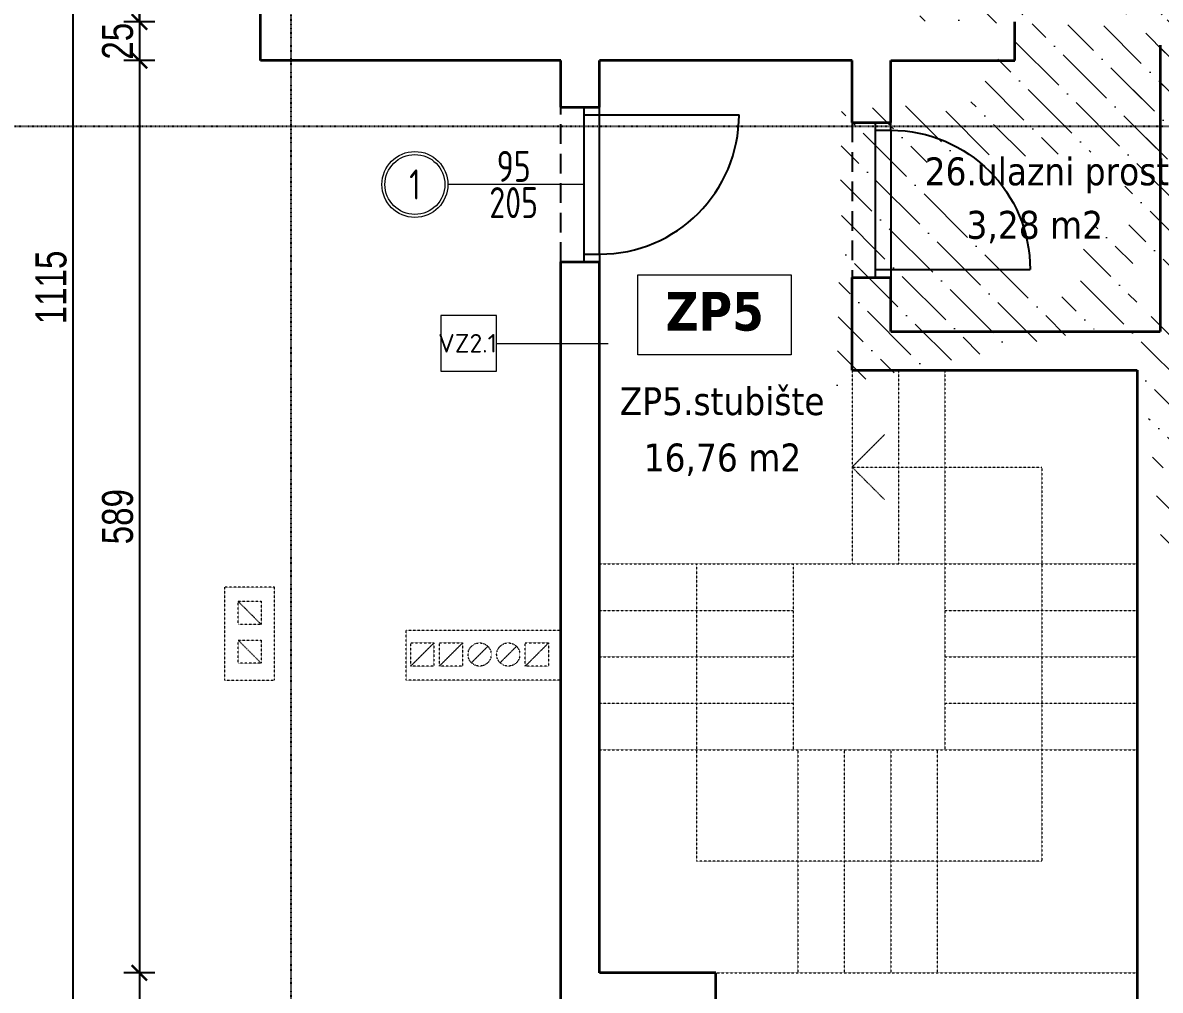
# Model space of a CAD drawing. Header units: millimetres. Extents: x -701 to 470890, y -446843 to -116129.
# Drawn here: x 233562 to 234296, y -223209 to -222585 of the extents above; entities that cross this region are included whole.
import ezdxf
from ezdxf.enums import TextEntityAlignment as Align

# ---------------------------------------------------------------- set-up
doc = ezdxf.new("R2010")
doc.units = ezdxf.units.MM
doc.header["$PDMODE"] = 2
for name, pattern in [('ACAD_ISO03W100', [30, 12, -18]), ('HIDDEN', [0.375, 0.25, -0.125]), ('HIDDENX2', [19.049999999999997, 12.7, -6.35])]:
    doc.linetypes.add(name, pattern=pattern)
doc.layers.get('0').update_dxf_attribs({"lineweight": 0})
doc.layers.get('Defpoints').update_dxf_attribs({"color": 250, "lineweight": 0})
for name, color, linetype, lineweight in [('05-podgled-tanko', 144, 'HIDDEN', 0), ('06-hatch_grijano', 30, 'Continuous', 0), ('07-kote', 70, 'Continuous', 9), ('09-oznaka stavke', 1, 'Continuous', 0), ('5-TX', 113, 'Continuous', 5), ('TP_01 - 0.35', 1, 'Continuous', 35)]:
    doc.layers.add(name, color=color, linetype=linetype, lineweight=lineweight)
for name, color, linetype in [('TP_Hidden', 8, 'HIDDENX2'), ('TP_Otvori', 8, 'Continuous'), ('TP_Otvori.block', 8, 'Continuous'), ('zidovi', 1, 'Continuous')]:
    doc.layers.add(name, color=color, linetype=linetype)
doc.styles.add('isocpeur', font='isocpeur.ttf')
doc.styles.add('OPIS', font='hrcom.shx', dxfattribs={"width": 0.8, "height": 20})
doc.styles.add('tahoma10', font='tahoma.ttf', dxfattribs={"height": 2})
doc.dimstyles.new('ISO-25', dxfattribs={"dimtxt": 20, "dimasz": 10, "dimexe": 10, "dimexo": 10, "dimgap": 4, "dimtad": 1, "dimdec": 0, "dimtxsty": 'OPIS', "dimblk": 'ARCHTICK', "dimcen": 10, "dimdle": 10, "dimadec": 0, "dimazin": 0, "dimtfac": 1, "dimtdec": 0, "dimtix": 1, "dimtmove": 0, "dimatfit": 3, "dimldrblk": 'ARCHTICK', "dimfxl": 10, "dimfxlon": 1, "dimarcsym": 0})

# ---------------------------------------------------------------- blocks, each defined once
blk = doc.blocks.new('*U656')
at = {"layer": 'TP_Otvori'}
for p, q in [((5.000001072883606, 2.04358873916146e-07), (4.999993102891582, 90.00000084808873)), ((5.000001072883606, 2.04358873916146e-07), (1.072883605957031e-06, 2.04358873916146e-07)), ((95.00000107288324, 8.910042925631245e-06), (5.00000083446503, 3.877577494648676e-07)), ((5.00000064713616, -10.00000003405978), (5.000000834465027, 2.043588528028758e-07)), ((95.00000088555437, -9.999991328375708), (95.00000107288324, 8.910042925631245e-06)), ((95.00000107288324, 8.910042924803541e-06), (100.0000010728832, 8.910042924803541e-06)), ((100.0000011239731, -9.999993269784119), (1.123973317912923e-06, -10.00000023841852))]:
    blk.add_line(p, q, dxfattribs=at)
blk.add_arc((5.000001072883581, 4.189355961307331e-07), 90.00000042915346, 5.073854788161767e-06, 90.00000507385442, dxfattribs=at)
blk = doc.blocks.new('*U1749')
blk.add_lwpolyline([(0, 31.04602911306961), (-1.792289735764687e-20, -59.1770623683441)])
for radius in [21.84231717691728, 19.84231717691728]:
    blk.add_circle((0, -81.02028200949621), radius)
at = {"style": 'isocpeur', "width": 0.75}
for tag, p in [('SIR', (-12, -15.62063755359621)), ('VIS', (12, -15.62063755359621))]:
    blk.add_attdef(tag, text='', height=15, rotation=89.99999999999997, dxfattribs=at).set_placement(p, align=Align.MIDDLE)
blk.add_attdef('BR', text='', height=20, rotation=89.99999999999919, dxfattribs=at).set_placement((2.278177646530821e-13, -81.01937954526137), align=Align.MIDDLE_CENTER)
blk = doc.blocks.new('_ArchTick')
at = {"color": 0, "linetype": 'ByBlock', "lineweight": 0, "const_width": 0.15}
blk.add_lwpolyline([(-0.5, -0.5), (0.5, 0.5)], dxfattribs=at)
blk = doc.blocks.new('*D2954')
at = {"layer": '07-kote', "color": 0, "linetype": 'ByBlock', "lineweight": -2, "ltscale": 5, "transparency": 16777216}
for p, q in [((233934.3380455694, -223671.8006000077), (233934.3380455694, -223691.8006000077)), ((234281.3380458078, -223671.8006000077), (234281.3380458078, -223691.8006000077)), ((234291.3380458078, -223681.8006000077), (233924.3380455694, -223681.8006000077))]:
    blk.add_line(p, q, dxfattribs=at)
at = {"layer": 'Defpoints', "color": 0, "linetype": 'ByBlock', "ltscale": 5, "transparency": 16777216}
for p in [(233934.3380455694, -223198.0319533681), (234281.3380458078, -223232.0330157017), (233934.3380455694, -223681.8006000077)]:
    blk.add_point(p, dxfattribs=at)
at = {"layer": '07-kote', "color": 0, "linetype": 'ByBlock', "lineweight": -2, "ltscale": 5, "transparency": 16777216, "xscale": 10, "yscale": 10, "zscale": 10, "rotation": 180}
blk.add_blockref('_ArchTick', (233934.3380455694, -223681.8006000077), dxfattribs=at)
at = {"layer": '07-kote', "color": 0, "linetype": 'ByBlock', "lineweight": -2, "ltscale": 5, "transparency": 16777216, "xscale": 10, "yscale": 10, "zscale": 10}
blk.add_blockref('_ArchTick', (234281.3380458078, -223681.8006000077), dxfattribs=at)
at = {"layer": '07-kote', "color": 0, "linetype": 'ByBlock', "ltscale": 5, "transparency": 16777216, "insert": (234107.8380456886, -223667.8006000077), "char_height": 20, "attachment_point": 5, "style": 'OPIS'}
blk.add_mtext('347', dxfattribs=at)
blk = doc.blocks.new('*D2955')
at = {"layer": '07-kote', "color": 0, "linetype": 'ByBlock', "lineweight": -2, "ltscale": 5, "transparency": 16777216}
for p, q in [((233909.3380458078, -223671.8006000077), (233909.3380458078, -223691.8006000077)), ((233934.3380455694, -223671.8006000077), (233934.3380455694, -223691.8006000077)), ((233909.3380458078, -223681.8006000077), (233899.3380458078, -223681.8006000077)), ((233934.3380455694, -223681.8006000077), (233909.3380458078, -223681.8006000077)), ((233934.3380455694, -223681.8006000077), (233944.3380455694, -223681.8006000077))]:
    blk.add_line(p, q, dxfattribs=at)
at = {"layer": 'Defpoints', "color": 0, "linetype": 'ByBlock', "ltscale": 5, "transparency": 16777216}
for p in [(233934.3380455694, -223198.0319533681), (233909.3380458078, -223313.0319534277), (233909.3380458078, -223681.8006000077)]:
    blk.add_point(p, dxfattribs=at)
at = {"layer": '07-kote', "color": 0, "linetype": 'ByBlock', "lineweight": -2, "ltscale": 5, "transparency": 16777216, "xscale": 10, "yscale": 10, "zscale": 10}
blk.add_blockref('_ArchTick', (233909.3380458078, -223681.8006000077), dxfattribs=at)
at = {"layer": '07-kote', "color": 0, "linetype": 'ByBlock', "lineweight": -2, "ltscale": 5, "transparency": 16777216, "xscale": 10, "yscale": 10, "zscale": 10, "rotation": 180}
blk.add_blockref('_ArchTick', (233934.3380455694, -223681.8006000077), dxfattribs=at)
at = {"layer": '07-kote', "color": 0, "linetype": 'ByBlock', "ltscale": 5, "transparency": 16777216, "insert": (233921.8380456886, -223667.8006000077), "char_height": 20, "attachment_point": 5, "style": 'OPIS'}
blk.add_mtext('25', dxfattribs=at)
blk = doc.blocks.new('*D3005')
at = {"layer": '07-kote', "color": 0, "linetype": 'ByBlock', "lineweight": -2, "ltscale": 5, "transparency": 16777216}
for p, q in [((235695.1654765111, -221699.0319521165), (235695.1654765111, -223434.0319524741)), ((235685.1654765111, -221709.0319521165), (235705.1654765111, -221709.0319521165)), ((235685.1654765111, -223424.0319524741), (235705.1654765111, -223424.0319524741))]:
    blk.add_line(p, q, dxfattribs=at)
at = {"layer": 'Defpoints', "color": 0, "linetype": 'ByBlock', "ltscale": 5, "transparency": 16777216}
for p in [(234306.3380459271, -221709.0319521165), (233564.3380456887, -223424.0319524741), (235695.1654765111, -223424.0319524741)]:
    blk.add_point(p, dxfattribs=at)
at = {"layer": '07-kote', "color": 0, "linetype": 'ByBlock', "lineweight": -2, "ltscale": 5, "transparency": 16777216, "xscale": 10, "yscale": 10, "zscale": 10}
for p, rotation in [((235695.1654765111, -221709.0319521165), 90), ((235695.1654765111, -223424.0319524741), 270)]:
    blk.add_blockref('_ArchTick', p, dxfattribs=dict(at, rotation=rotation))
at = {"layer": '07-kote', "color": 0, "linetype": 'ByBlock', "ltscale": 5, "transparency": 16777216, "insert": (235681.165476511, -222566.5319522953), "char_height": 20, "attachment_point": 5, "rotation": 90, "style": 'OPIS'}
blk.add_mtext('1715', dxfattribs=at)
blk = doc.blocks.new('*D3018')
at = {"layer": '07-kote', "color": 0, "linetype": 'ByBlock', "lineweight": -2, "ltscale": 5, "transparency": 16777216}
for p, q in [((233637.1605162621, -222444.0319534278), (233637.1605162621, -222594.0319531298)), ((233647.1605162621, -222454.0319534278), (233627.1605162621, -222454.0319534278)), ((233647.1605162621, -222584.0319531298), (233627.1605162621, -222584.0319531298))]:
    blk.add_line(p, q, dxfattribs=at)
at = {"layer": 'Defpoints', "color": 0, "linetype": 'ByBlock', "ltscale": 5, "transparency": 16777216}
for p in [(233759.8493019316, -222454.0319534278), (233637.1605162621, -222584.0319531298), (233759.8493019316, -222584.0319531298)]:
    blk.add_point(p, dxfattribs=at)
at = {"layer": '07-kote', "color": 0, "linetype": 'ByBlock', "lineweight": -2, "ltscale": 5, "transparency": 16777216, "xscale": 10, "yscale": 10, "zscale": 10}
for p, rotation in [((233637.1605162621, -222454.0319534278), 90), ((233637.1605162621, -222584.0319531298), 270)]:
    blk.add_blockref('_ArchTick', p, dxfattribs=dict(at, rotation=rotation))
at = {"layer": '07-kote', "color": 0, "linetype": 'ByBlock', "ltscale": 5, "transparency": 16777216, "insert": (233623.1605162619, -222519.0319532788), "char_height": 20, "attachment_point": 5, "rotation": 90, "style": 'OPIS'}
blk.add_mtext('130', dxfattribs=at)
blk = doc.blocks.new('*D3019')
at = {"layer": '07-kote', "color": 0, "linetype": 'ByBlock', "lineweight": -2, "ltscale": 5, "transparency": 16777216}
for p, q in [((233637.1605162623, -222584.0319531298), (233637.1605162623, -222574.0319531298)), ((233647.1605162623, -222584.0319531298), (233627.1605162623, -222584.0319531298)), ((233637.1605162623, -222584.0319531298), (233637.1605162623, -222609.0319531298)), ((233647.1605162623, -222609.0319531298), (233627.1605162623, -222609.0319531298)), ((233637.1605162623, -222609.0319531298), (233637.1605162623, -222619.0319531298))]:
    blk.add_line(p, q, dxfattribs=at)
at = {"layer": 'Defpoints', "color": 0, "linetype": 'ByBlock', "ltscale": 5, "transparency": 16777216}
for p in [(233759.8493019316, -222584.0319531298), (233637.1605162623, -222609.0319531298), (233734.8493019316, -222609.0319531298)]:
    blk.add_point(p, dxfattribs=at)
at = {"layer": '07-kote', "color": 0, "linetype": 'ByBlock', "lineweight": -2, "ltscale": 5, "transparency": 16777216, "xscale": 10, "yscale": 10, "zscale": 10}
for p, rotation in [((233637.1605162623, -222584.0319531298), 270), ((233637.1605162623, -222609.0319531298), 90)]:
    blk.add_blockref('_ArchTick', p, dxfattribs=dict(at, rotation=rotation))
at = {"layer": '07-kote', "color": 0, "linetype": 'ByBlock', "ltscale": 5, "transparency": 16777216, "insert": (233623.1605162622, -222596.5319531298), "char_height": 20, "attachment_point": 5, "rotation": 90, "style": 'OPIS'}
blk.add_mtext('25', dxfattribs=at)
blk = doc.blocks.new('*D3020')
at = {"layer": '07-kote', "color": 0, "linetype": 'ByBlock', "lineweight": -2, "ltscale": 5, "transparency": 16777216}
for p, q in [((233637.1605162625, -222599.0319531298), (233637.1605162625, -223208.0319534278)), ((233647.1605162625, -222609.0319531298), (233627.1605162625, -222609.0319531298)), ((233647.1605162625, -223198.0319534278), (233627.1605162625, -223198.0319534278))]:
    blk.add_line(p, q, dxfattribs=at)
at = {"layer": 'Defpoints', "color": 0, "linetype": 'ByBlock', "ltscale": 5, "transparency": 16777216}
for p in [(233734.8493019316, -222609.0319531298), (233637.1605162625, -223198.0319534278), (233953.84930217, -223198.0319534278)]:
    blk.add_point(p, dxfattribs=at)
at = {"layer": '07-kote', "color": 0, "linetype": 'ByBlock', "lineweight": -2, "ltscale": 5, "transparency": 16777216, "xscale": 10, "yscale": 10, "zscale": 10}
for p, rotation in [((233637.1605162625, -222609.0319531298), 90), ((233637.1605162625, -223198.0319534278), 270)]:
    blk.add_blockref('_ArchTick', p, dxfattribs=dict(at, rotation=rotation))
at = {"layer": '07-kote', "color": 0, "linetype": 'ByBlock', "ltscale": 5, "transparency": 16777216, "insert": (233623.1605162624, -222903.5319532788), "char_height": 20, "attachment_point": 5, "rotation": 90, "style": 'OPIS'}
blk.add_mtext('589', dxfattribs=at)
blk = doc.blocks.new('*D3021')
at = {"layer": '07-kote', "color": 0, "linetype": 'ByBlock', "lineweight": -2, "ltscale": 5, "transparency": 16777216}
for p, q in [((233637.1605162628, -223188.0319534278), (233637.1605162628, -223323.0319534278)), ((233647.1605162628, -223198.0319534278), (233627.1605162628, -223198.0319534278)), ((233647.1605162628, -223313.0319534278), (233627.1605162628, -223313.0319534278))]:
    blk.add_line(p, q, dxfattribs=at)
at = {"layer": 'Defpoints', "color": 0, "linetype": 'ByBlock', "ltscale": 5, "transparency": 16777216}
for p in [(233953.84930217, -223198.0319534278), (233637.1605162628, -223313.0319534278), (233928.8493022892, -223313.0319534278)]:
    blk.add_point(p, dxfattribs=at)
at = {"layer": '07-kote', "color": 0, "linetype": 'ByBlock', "lineweight": -2, "ltscale": 5, "transparency": 16777216, "xscale": 10, "yscale": 10, "zscale": 10}
for p, rotation in [((233637.1605162628, -223198.0319534278), 90), ((233637.1605162628, -223313.0319534278), 270)]:
    blk.add_blockref('_ArchTick', p, dxfattribs=dict(at, rotation=rotation))
at = {"layer": '07-kote', "color": 0, "linetype": 'ByBlock', "ltscale": 5, "transparency": 16777216, "insert": (233623.1605162626, -223255.5319534278), "char_height": 20, "attachment_point": 5, "rotation": 90, "style": 'OPIS'}
blk.add_mtext('115', dxfattribs=at)
blk = doc.blocks.new('*D3032')
at = {"layer": '07-kote', "color": 0, "linetype": 'ByBlock', "lineweight": -2, "ltscale": 5, "transparency": 16777216}
for p, q in [((233594.2041639991, -222188.0330159402), (233594.2041639991, -223323.0319534278)), ((233604.2041639991, -222198.0330159402), (233584.2041639991, -222198.0330159402)), ((233604.2041639991, -223313.0319534278), (233584.2041639991, -223313.0319534278))]:
    blk.add_line(p, q, dxfattribs=at)
at = {"layer": 'Defpoints', "color": 0, "linetype": 'ByBlock', "ltscale": 5, "transparency": 16777216}
for p in [(234425.6662158255, -222198.0330159402), (233594.2041639991, -223313.0319534278), (233909.3380458079, -223313.0319534278)]:
    blk.add_point(p, dxfattribs=at)
at = {"layer": '07-kote', "color": 0, "linetype": 'ByBlock', "lineweight": -2, "ltscale": 5, "transparency": 16777216, "xscale": 10, "yscale": 10, "zscale": 10}
for p, rotation in [((233594.2041639991, -222198.0330159402), 90), ((233594.2041639991, -223313.0319534278), 270)]:
    blk.add_blockref('_ArchTick', p, dxfattribs=dict(at, rotation=rotation))
at = {"layer": '07-kote', "color": 0, "linetype": 'ByBlock', "ltscale": 5, "transparency": 16777216, "insert": (233580.2041639989, -222755.532484684), "char_height": 20, "attachment_point": 5, "rotation": 90, "style": 'OPIS'}
blk.add_mtext('1115', dxfattribs=at)
blk = doc.blocks.new('*U3331')
at = {"ltscale": 0.1}
blk.add_line((-0.1249999999996342, 0.3749996975735644), (-0.624999999998171, 0.374998487867822), dxfattribs=at)
blk.add_lwpolyline([(0.1249996975731986, 0.50000030242607), (0.1250003024260697, 0.2500003024268015), (-0.1249996975731986, 0.2499996975739303), (-0.1250003024260699, 0.4999996975731986)], close=True, dxfattribs=at)
at = {"style": 'isocpeur'}
blk.add_attdef('sl', text='', height=0.1, dxfattribs=at).set_placement((0.005017208459321409, 0.3336032184705005), align=Align.CENTER)

msp = doc.modelspace()

# ---------------------------------------------------------------- hatches: boundary and pattern name
at = {"layer": '06-hatch_grijano'}
h = msp.add_hatch(dxfattribs=at)
h.set_pattern_fill('ANSI36', color=256, scale=5, angle=270, style=0)
h.set_pattern_definition([(315, (643141239.7050649, 503081206.2519871), (30.86963041617522, -8.418990113502339), [39.6875, -7.9375, 0, -7.9375])])
h.paths.add_polyline_path([(234611.2971746644, -222253.8250856732), (234611.2971746644, -222324.0439940428), (234489.4405207357, -222324.0439941024), (234489.4405207357, -222253.8250856732)])
h.paths.add_polyline_path([(234374.3382352313, -222445.9196502899), (234374.3382353506, -222517.0343262886), (234255.1582522115, -222517.034326229), (234255.1582522115, -222445.9196501707)])
h.paths.add_polyline_path([(234504.3380444965, -222398.0330159401), (234122.3380444965, -222398.0330159401), (234122.3380444965, -222584.0319526528), (234504.3380444965, -222584.0319526528)])
h.paths.add_polyline_path([(234638.7642134151, -222482.927879486), (234538.936595889, -222482.9278795456), (234538.936595889, -222417.8507745599), (234638.7642134151, -222417.8507745599)])
h.paths.add_polyline_path([(234652.3380447349, -222398.0330159401), (234514.3380444965, -222398.0330159401), (234514.3380444965, -222603.0330158209), (234652.3380449733, -222603.0330158209)])
h.paths.add_polyline_path([(234268.0274495801, -222700.6772839164), (234268.0274494609, -222734.1425987219), (234162.6116163454, -222734.1425987219), (234162.6116164646, -222700.6772837972), (234136.7349039039, -222700.6772838568), (234136.7349039039, -222665.311236534), (234296.3380448541, -222665.3112364744), (234296.3380447349, -222584.0319526528), (234202.3380444965, -222584.0319526528), (234202.3380444965, -222609.0319526528), (234122.3380444965, -222609.0319526528), (234122.3380444965, -222784.0319536065), (234296.3380447349, -222784.0319536065), (234296.3380447349, -222700.6772838568)])
h.paths.add_polyline_path([(234652.3380447349, -222243.0330159401), (234542.3380444965, -222243.0330159401), (234542.3380444965, -222223.0330159401), (234442.3380444965, -222223.0330159401), (234442.3380444965, -222388.0330159401), (234652.3380447349, -222388.0330158805)])
h.paths.add_polyline_path([(234442.3417614421, -222737.5510993337), (234442.3417614421, -222685.895875368), (234548.7945209465, -222685.895875368), (234548.7945209465, -222737.551099274)])
h.paths.add_polyline_path([(234404.2286318264, -222780.719519708), (234404.2286318264, -222743.8636846875), (234585.4681215009, -222743.8636846875), (234585.4681215009, -222780.7195198273)])
h.paths.add_polyline_path([(234432.1892088375, -222780.7195197676), (234554.0513140878, -222780.7195197676), (234554.0513140878, -222812.5912742947), (234432.1892088375, -222812.5912743543)])
h.paths.add_polyline_path([(234682.3380460462, -222650.0330159401), (234652.3380447349, -222650.0330158209), (234652.3380447349, -222613.0330159401), (234504.3380444965, -222613.0330159401), (234504.3380444965, -222584.0319526528), (234296.3380447349, -222584.0319526528), (234296.3380447349, -222599.0319535469), (234306.3380447349, -222599.0319535469), (234306.3380441389, -222932.0330158805), (234417.3380447349, -222932.0330160593), (234417.3380447349, -222943.0330159997), (234682.3380458078, -222943.0330162977)])
h.paths.add_polyline_path([(234430.851510497, -223055.967666242), (234528.7423979959, -223055.9676663016), (234528.7423978767, -223120.7068632578), (234430.8515103778, -223120.7068632578)])
h.paths.add_polyline_path([(234657.338045927, -222968.0330163573), (234306.3380448541, -222968.0330158805), (234306.3380449733, -223212.0330156421), (234657.3380460462, -223212.0330152248)])

# ---------------------------------------------------------------- linework, layer by layer
at = {"layer": '05-podgled-tanko'}
for p, q in [((234097.3380454502, -222809.0319536661), (234097.3380454502, -222934.0319536661)), ((234127.3380454502, -222809.0319536661), (234127.3380454502, -222934.0319536661)), ((234157.3380455694, -222809.0319536661), (234157.3380455694, -223054.0319536065)), ((234097.3380454502, -222871.5319536661), (234118.3336400709, -222850.536359105)), ((234097.3380454502, -222871.5319536661), (234118.3336400709, -222892.5275482272)), ((234097.3380455694, -222871.5319536661), (234219.8380455694, -222871.5319536661)), ((234219.8380455694, -222871.5319536661), (234219.8380455694, -223126.0319536065)), ((233934.3380455694, -222934.0319537257), (234059.3380455694, -222934.0319537257)), ((233996.8380456886, -222934.0319536661), (233996.8380455694, -223126.0319536661)), ((234059.3380456886, -222934.0319537257), (234059.3380456886, -223054.0319535469)), ((234059.3380456886, -222934.0319537257), (234157.3380455694, -222934.0319536661)), ((234157.3380455694, -222934.0319536661), (234281.3380454502, -222934.0319536065)), ((233692.3380455694, -223009.0319536065), (233692.3380455694, -222949.0319534277)), ((233724.3380456886, -222949.0319534873), (233692.3380455694, -222949.0319534873)), ((233724.3380458078, -223009.0319536065), (233724.3380456886, -222949.0319534277)), ((233715.8380455694, -222973.1711761092), (233700.8380455694, -222958.1711761092)), ((233934.3380455694, -222964.0319537257), (234059.3380455694, -222964.0319537257)), ((234157.3380455694, -222964.0319536661), (234281.3380454502, -222964.0319536661)), ((233809.338045927, -223009.0319535469), (233809.338045927, -222977.0319534873)), ((233909.3380458078, -222977.0319535469), (233809.338045927, -222977.0319534277)), ((233715.8380455694, -222998.1711761092), (233700.8380455694, -222983.1711761092)), ((233827.338045927, -222985.0319534277), (233812.338045927, -223000.0319534277)), ((233845.838045927, -222985.0319534277), (233830.838045927, -223000.0319534277)), ((233901.338045927, -222985.0319534277), (233886.338045927, -223000.0319534277)), ((233862.1413467845, -222987.2286525701), (233851.5347450695, -222997.8352542852)), ((233880.6413467845, -222987.2286525701), (233870.0347450695, -222997.8352542852)), ((233934.3380455694, -222994.0319537257), (234059.3380455694, -222994.0319537257)), ((234157.3380455694, -222994.0319536661), (234281.3380454502, -222994.0319536661)), ((233692.3380455694, -223009.0319536065), (233724.3380458078, -223009.0319536065)), ((233909.3380458078, -223009.0319535469), (233809.338045927, -223009.0319535469)), ((233934.3380455694, -223024.0319537257), (234059.3380455694, -223024.0319537257)), ((234157.3380455694, -223024.0319536661), (234281.3380454502, -223024.0319536661)), ((233934.3380455694, -223054.0319536065), (234281.3380455694, -223054.0319534277)), ((234062.3380456886, -223054.0319535469), (234062.3380456886, -223198.0319536065)), ((234092.3380456886, -223054.0319535469), (234092.3380456886, -223198.0319536065)), ((234122.3380456886, -223054.0319535469), (234122.3380456886, -223198.0319537257)), ((234152.3380456886, -223054.0319535469), (234152.3380455694, -223198.0319537257)), ((234219.8380454502, -223126.0319536661), (233996.8380455694, -223126.0319537257)), ((234009.3380456886, -223198.0319534873), (234281.3380458078, -223198.0319540833))]:
    msp.add_line(p, q, dxfattribs=at).dxf.unprotected_set("ltscale", 0)
for points in [[(233715.8380455694, -222958.1711761092), (233715.8380455694, -222973.1711761092), (233700.8380455694, -222973.1711761092), (233700.8380455694, -222958.1711761092)], [(233715.8380455694, -222983.1711761092), (233715.8380455694, -222998.1711761092), (233700.8380455694, -222998.1711761092), (233700.8380455694, -222983.1711761092)], [(233812.338045927, -222985.0319534277), (233827.338045927, -222985.0319534277), (233827.338045927, -223000.0319534277), (233812.338045927, -223000.0319534277)], [(233830.838045927, -222985.0319534277), (233845.838045927, -222985.0319534277), (233845.838045927, -223000.0319534277), (233830.838045927, -223000.0319534277)], [(233886.338045927, -222985.0319534277), (233901.338045927, -222985.0319534277), (233901.338045927, -223000.0319534277), (233886.338045927, -223000.0319534277)]]:
    msp.add_lwpolyline(points, close=True, dxfattribs=at).dxf.unprotected_set("ltscale", 0)
for centre in [(233856.838045927, -222992.5319534277), (233875.338045927, -222992.5319534277)]:
    msp.add_circle(centre, 7.5, dxfattribs=at).dxf.unprotected_set("ltscale", 0)
at = {"layer": '07-kote', "linetype": 'ByBlock', "ltscale": 5}
msp.add_lwpolyline([(233958.8988351545, -222747.3135472869), (234058.0368365964, -222747.3135472869), (234058.0368365964, -222798.9687712525), (233958.8988351545, -222798.9687712525)], close=True, dxfattribs=at)
at = {"layer": 'TP_01 - 0.35'}
for p, q in [((233715.3380454502, -222609.0319531893), (233715.3380454502, -222429.0319534277)), ((234202.3380454502, -222609.0319526528), (234202.3380454502, -222584.0319526528)), ((234296.3380456886, -222599.0319535469), (234296.3380456886, -222784.0319536065)), ((233909.3380458078, -222609.0319530701), (233715.3380454502, -222609.0319531297)), ((233909.3380458078, -222639.0319530104), (233909.3380458078, -222609.0319530701)), ((233934.338045927, -222639.0319528912), (233934.3380458078, -222609.0319530104)), ((234097.3380454502, -222609.0319527124), (233934.3380458078, -222609.0319530104)), ((234097.338045331, -222649.0319537257), (234097.3380454502, -222609.0319527124)), ((234122.3380454502, -222649.0319537257), (234122.3380454502, -222609.0319526528)), ((234122.3380454502, -222609.0319526528), (234202.3380454502, -222609.0319526528)), ((233909.338045927, -222639.0319529508), (233934.338045927, -222639.0319528912)), ((234097.3380456886, -222649.0319536661), (234122.3380456886, -222649.0319537257)), ((233909.3380458078, -223313.0319534277), (233909.3380458078, -222739.0319530701)), ((233909.3380461654, -222739.0319529508), (233934.3380461654, -222739.0319528912)), ((233934.3380455694, -223198.0319533681), (233934.3380456886, -222739.0319528912)), ((234097.3380454502, -222809.0319536661), (234097.338045331, -222749.0319536065)), ((234097.3380454502, -222749.0319536661), (234122.3380454502, -222749.0319537257)), ((234122.3380454502, -222784.0319536661), (234122.3380454502, -222749.0319537257)), ((234122.3380454502, -222784.0319536661), (234296.3380456886, -222784.0319536065)), ((234097.3380454502, -222809.0319536661), (234281.3380456886, -222809.0319536065)), ((234281.3380456886, -222809.0319536661), (234281.3380458078, -223232.0330157017)), ((234009.3380456886, -223198.0319534277), (233934.3380456886, -223198.0319534277)), ((234009.3380455694, -223313.0319533681), (234009.3380456886, -223198.0319534873))]:
    msp.add_line(p, q, dxfattribs=at)
at = {"layer": 'TP_Hidden'}
for p, q in [((233909.3380458078, -222739.0319528912), (233909.3380458078, -222639.0319530104)), ((234097.338045331, -222649.0319537257), (234097.338045331, -222749.0319536065))]:
    msp.add_line(p, q, dxfattribs=at)
at = {"layer": 'zidovi', "linetype": 'ACAD_ISO03W100', "ltscale": 0.02}
for p, q in [((233735.1443473134, -223556.2476475001), (233735.1443473134, -221596.2498764924)), ((235509.4744383145, -222651.6644946004), (232628.8288053794, -222651.6644946004))]:
    msp.add_line(p, q, dxfattribs=at)

# ---------------------------------------------------------------- block references
at = {"layer": '09-oznaka stavke', "linetype": 'HIDDEN', "ltscale": 50}
ref = msp.add_blockref('*U1749', (233894.068170564, -222689.0328996861), dxfattribs=dict(at, xscale=0.9750000000000001, yscale=0.9750000000000001, zscale=0.9750000000000001, rotation=270.0017920265444))
ref.add_attrib('SIR', '95', dxfattribs={"layer": '0', "height": 19.99999999999999, "rotation": 0.001792027528039257, "style": 'isocpeur', "width": 0.7500000000000002}).set_placement((233878.8376830186, -222677.3333760408), align=Align.MIDDLE)
ref.add_attrib('VIS', '205', dxfattribs={"layer": '0', "height": 19.99999999999999, "rotation": 0.001792027528039257, "style": 'isocpeur', "width": 0.7500000000000002}).set_placement((233878.8384148949, -222700.7333760294), align=Align.MIDDLE)
ref.add_attrib('BR', '1', dxfattribs={"layer": '0', "height": 19.5, "rotation": 0.001792027528039257, "style": 'isocpeur', "width": 0.7500000000000002}).set_placement((233815.074275546, -222689.0353703594), align=Align.MIDDLE_CENTER)
at = {"layer": '5-TX'}
ref = msp.add_blockref('*U3331', (233849.7689252426, -222845.6186235537), dxfattribs=dict(at, xscale=-144.0000000000024, yscale=144.0000000000024, zscale=144.0000000000024, rotation=0.0001386217754983932))
ref.add_attrib('sl', 'VZ2.1', dxfattribs={"layer": '0', "height": 12, "rotation": 0.0001386217754983932, "style": 'isocpeur'}).set_placement((233849.0463309989, -222797.579761842), align=Align.CENTER)
at = {"layer": 'TP_Otvori.block', "rotation": 270}
msp.add_blockref('*U656', (233934.3380456886, -222639.0319518184), dxfattribs=at)
at = {"layer": 'TP_Otvori.block', "xscale": -1, "rotation": 270}
msp.add_blockref('*U656', (234122.3380452117, -222749.0319547986), dxfattribs=at)

# ---------------------------------------------------------------- texts
at = {"layer": '07-kote', "linetype": 'ByBlock', "ltscale": 5, "char_height": 18, "attachment_point": 1, "style": 'tahoma10'}
for s, width, heights, insert in [('\\pt90;26.ulazni prostor', 209.469784764573, [69.20337033319716], (234144.1880114994, -222671.5451901888)), ('\\pt90;3,28 m2', 171.7930613853969, [2.542646071188718], (234171.1992636642, -222706.0933845376)), ('\\pt90;{\\fTahoma|b1|i0|c238|p34;\\H1.3889x;ZP5} ', 171.7930613853969, [2.542646071188718], (233976.8847406826, -222758.3655328487)), ('\\pt90;ZP5.stubište', 171.7930613853969, [2.542646071188718], (233947.3028580251, -222819.9290284251)), ('\\pt18;16,76 m2', 171.7930613853969, [2.542646071188718], (233962.7821676454, -222856.3133691286))]:
    msp.add_mtext_dynamic_manual_height_columns(s, width=width, gutter_width=10, heights=heights, dxfattribs=dict(at, insert=insert))

# ---------------------------------------------------------------- dimensions: what is measured, and where the dimension line sits
at = {"layer": '07-kote', "linetype": 'ByBlock', "ltscale": 5}
for base, p1, p2, picture, middle in [((235695.1654765111, -223424.0319524741), (234306.338045927, -221709.0319521164), (233564.3380456886, -223424.031952474), '*D3005', (235681.165476511, -222566.5319522953)), ((233594.2041639991, -223313.0319534278), (234425.6662158254, -222198.0330159401), (233909.3380458078, -223313.0319534277), '*D3032', (233580.2041639989, -222755.532484684)), ((233637.1605162621, -222584.0319531298), (233759.8493019314, -222454.0319534277), (233759.8493019314, -222584.0319531297), '*D3018', (233623.1605162619, -222519.0319532788)), ((233637.1605162623, -222609.0319531298), (233759.8493019314, -222584.0319531297), (233734.8493019314, -222609.0319531297), '*D3019', (233623.1605162622, -222596.5319531298)), ((233637.1605162625, -223198.0319534278), (233734.8493019314, -222609.0319531297), (233953.8493021699, -223198.0319534277), '*D3020', (233623.1605162624, -222903.5319532788)), ((233637.1605162628, -223313.0319534278), (233953.8493021699, -223198.0319534277), (233928.8493022891, -223313.0319534277), '*D3021', (233623.1605162626, -223255.5319534278))]:
    dim = msp.add_linear_dim(base=base, p1=p1, p2=p2, angle=90, dimstyle='ISO-25', override={"dimtmove": 1}, dxfattribs=at)
    dim.commit()
    dim.dimension.update_dxf_attribs({"geometry": picture, "text_midpoint": middle})
for base, p1, p2, picture, middle in [((233909.3380458078, -223681.8006000077), (233934.3380455694, -223198.0319533681), (233909.3380458078, -223313.0319534277), '*D2955', (233921.8380456886, -223667.8006000077)), ((233934.3380455694, -223681.8006000077), (234281.3380458078, -223232.0330157017), (233934.3380455694, -223198.0319533681), '*D2954', (234107.8380456886, -223667.8006000077))]:
    dim = msp.add_linear_dim(base=base, p1=p1, p2=p2, dimstyle='ISO-25', override={"dimtmove": 1}, dxfattribs=at)
    dim.commit()
    dim.dimension.update_dxf_attribs({"geometry": picture, "text_midpoint": middle})

doc.saveas('drawing.dxf')
